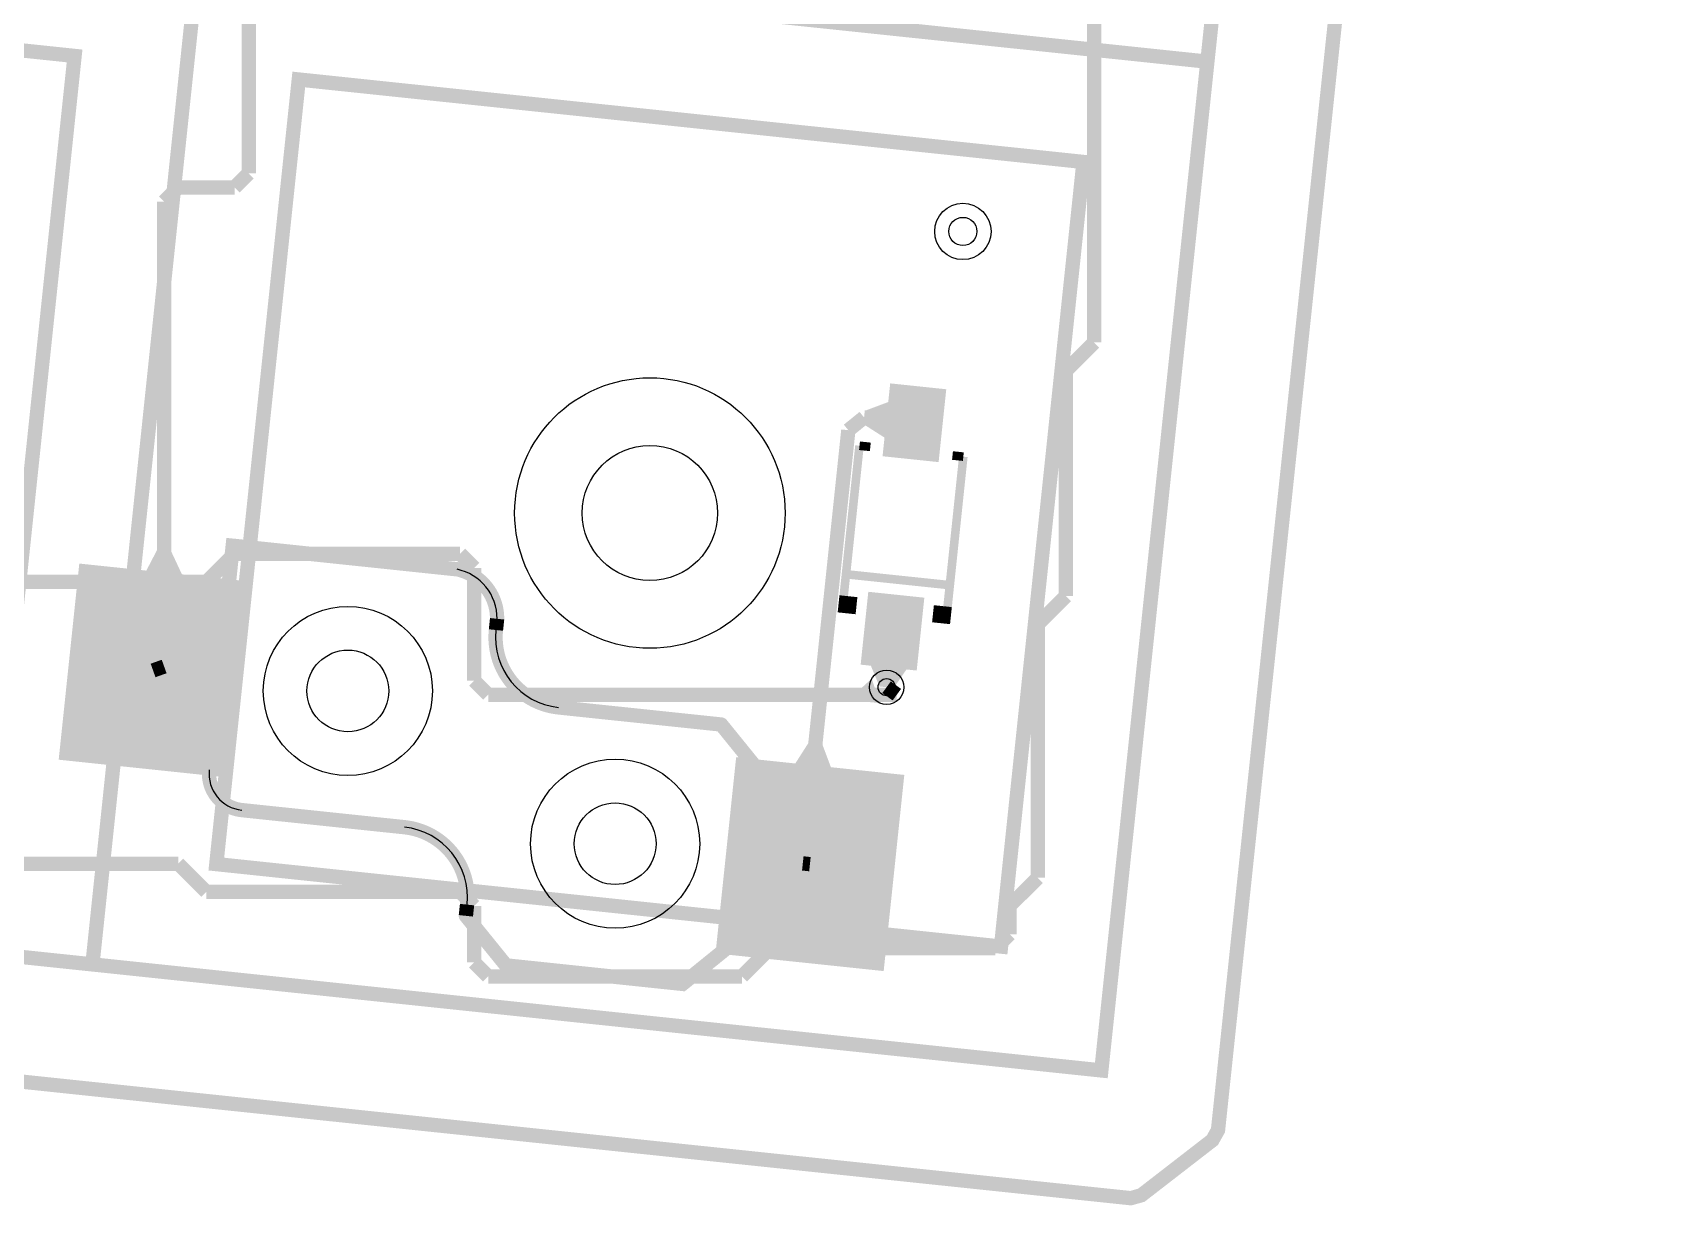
# Model space of a CAD drawing. Header units: millimetres. Extents: x -992 to -826, y 770 to 901.
# Drawn here: x -855.17 to -826.28, y 801.45 to 822.27 of the extents above; entities that cross this region are included whole.
import ezdxf

# ---------------------------------------------------------------- set-up
doc = ezdxf.new("R2010")
doc.units = ezdxf.units.MM
for name, color, linetype, true_color in [('BoardOutLine', 7, 'Continuous', 0xff00ff), ('BottomLayer', 7, 'Continuous', 0x0000ff), ('BottomPasteMaskLayer', 7, 'Continuous', 0x800000), ('BottomSilkLayer', 7, 'Continuous', 0x66cc33), ('BottomSolderMaskLayer', 7, 'Continuous', 0xaa00ff), ('Document', 7, 'Continuous', 0xffffff), ('Hole', 7, 'Continuous', 0x222222), ('Multi-Layer', 7, 'Continuous', 0xc0c0c0), ('TopLayer', 7, 'Continuous', 0xff0000), ('TopSilkLayer', 7, 'Continuous', 0xffcc00)]:
    doc.layers.add(name, color=color, linetype=linetype, true_color=true_color)

msp = doc.modelspace()

# ---------------------------------------------------------------- hatches: boundary and pattern name
at = {"layer": 'BottomLayer'}
for points in [[(-839.0904241808485, 814.644627889256), (-838.9545339090679, 815.9374904749811), (-839.9490728981459, 816.0420370840743), (-840.0849631699264, 814.7491490982984)], [(-839.9838430276861, 815.7112522225046), (-840.0502159004319, 815.0797307594617), (-840.4092176784354, 815.309011938024), (-840.3826695453392, 815.5616205232412)], [(-852.5159359918721, 812.653108966218), (-853.147457454915, 812.719486918974), (-852.9586969773941, 813.0827457454916), (-852.7046964693931, 813.0560477520957)], [(-854.7029972059945, 809.3637033274068), (-851.7194310388621, 809.0501143002288), (-851.3535687071375, 812.5309372618747), (-854.3371348742699, 812.8445262890527)], [(-839.4791719583441, 810.9459994919991), (-839.3432816865635, 812.2388620777243), (-840.3377952755907, 812.3434086868175), (-840.4736855473711, 811.0505207010416)], [(-839.7645567691136, 810.8268884937771), (-840.2192608585218, 810.8746050292102), (-840.0959461518923, 811.0761976123954), (-839.8433324866651, 811.0496875793754)], [(-840.2921996443994, 811.0314452628907), (-839.6606756413514, 810.96507493015), (-839.8867056134113, 810.6369900939803), (-840.1393167386336, 810.6635382270766)], [(-841.0012369824741, 809.230596901194), (-841.632758445517, 809.2969748539499), (-841.4034772669546, 809.6559740919483), (-841.1508661417324, 809.629423418847)], [(-843.0484124968251, 805.9264668529338), (-840.0648463296927, 805.6129032258066), (-839.6990093980189, 809.0937261874525), (-842.6825755651512, 809.4073152146306)]]:
    msp.add_hatch(color=256, dxfattribs=at).paths.add_polyline_path(points)
at = {"layer": 'BottomPasteMaskLayer'}
for points in [[(-839.0904241808485, 814.644627889256), (-838.9545339090679, 815.9374904749811), (-839.9490728981459, 816.0420370840743), (-840.0849631699264, 814.7491490982984)], [(-854.7029972059945, 809.3637033274068), (-851.7194310388621, 809.0501143002288), (-851.3535687071375, 812.5309372618747), (-854.3371348742699, 812.8445262890527)], [(-839.4791719583441, 810.9459994919991), (-839.3432816865635, 812.2388620777243), (-840.3377952755907, 812.3434086868175), (-840.4736855473711, 811.0505207010416)], [(-843.0484124968251, 805.9264668529338), (-840.0648463296927, 805.6129032258066), (-839.6990093980189, 809.0937261874525), (-842.6825755651512, 809.4073152146306)]]:
    msp.add_hatch(color=256, dxfattribs=at).paths.add_polyline_path(points)
at = {"layer": 'BottomSilkLayer'}
for points in [[(-840.849585979172, 812.2816002032006), (-840.5313487426976, 812.2481508763019), (-840.5632105664213, 811.9450215900433), (-840.8814478028957, 811.9784683769369)], [(-838.855742951486, 812.0720396240794), (-839.1739801879605, 812.105486410973), (-839.205839471679, 811.8023545847093), (-838.8876022352046, 811.7689077978157)]]:
    msp.add_hatch(color=256, dxfattribs=at).paths.add_polyline_path(points)
at = {"layer": 'BottomSolderMaskLayer'}
for points in [[(-839.0904241808485, 814.644627889256), (-838.9545339090679, 815.9374904749811), (-839.9490728981459, 816.0420370840743), (-840.0849631699264, 814.7491490982984)], [(-854.7029972059945, 809.3637033274068), (-851.7194310388621, 809.0501143002288), (-851.3535687071375, 812.5309372618747), (-854.3371348742699, 812.8445262890527)], [(-839.4791719583441, 810.9459994919991), (-839.3432816865635, 812.2388620777243), (-840.3377952755907, 812.3434086868175), (-840.4736855473711, 811.0505207010416)], [(-843.0484124968251, 805.9264668529338), (-840.0648463296927, 805.6129032258066), (-839.6990093980189, 809.0937261874525), (-842.6825755651512, 809.4073152146306)]]:
    msp.add_hatch(color=256, dxfattribs=at).paths.add_polyline_path(points)
at = {"layer": 'Document'}
for points in [[(-839.4085496570995, 815.4835128270258), (-839.599522479045, 815.5035839471681), (-839.6797993395987, 814.7397942595886), (-839.4888290576582, 814.7197231394464)], [(-839.9160553721108, 815.2473075946153), (-839.9361290322581, 815.0563347726697), (-839.1723393446788, 814.976057912116), (-839.1522682245366, 815.1670281940566)], [(-851.9058851917705, 809.1701803403608), (-851.501046482093, 813.021963423927), (-847.649263398527, 812.6171247142496), (-847.6326822429078, 812.6165027630527), (-847.616161521143, 812.6180478511825), (-847.5999832403284, 812.6217336041364), (-847.5844235621261, 812.6274971064742), (-847.5697480887127, 812.6352399757776), (-847.556207328976, 812.6448300420293), (-847.5440324223532, 812.6561036037415), (-847.5334311933025, 812.6688682223247), (-847.5245846037615, 812.6829060069949), (-847.5176436641433, 812.6979773341486), (-847.5127268556047, 812.7138249377135), (-847.5099181075839, 812.7301783006556), (-847.5092653651332, 812.7467582726775), (-847.510779770502, 812.7632818352878), (-847.5144354729399, 812.7794669328977), (-847.5201700699656, 812.795037287483), (-847.527885672572, 812.8097271146221), (-847.5374505761813, 812.8232856604106), (-847.5487015088298, 812.8354814818055), (-847.5614464182036, 812.846106397335), (-847.5754677499533, 812.854979040736), (-847.5905261613249, 812.8619479568584), (-847.6063646067173, 812.8668941869893), (-847.6227127254256, 812.8697332994668), (-851.6008001016003, 813.2878460756923), (-851.6173997005319, 813.2884984594068), (-851.6339424409277, 813.2869785813194), (-851.6501452724016, 813.2833124469206), (-851.6657309604935, 813.2775627846781), (-851.6804328302195, 813.2698279727372), (-851.6939993289468, 813.260240355646), (-851.7061983305215, 813.2489639799081), (-851.7168211070048, 813.2361917871056), (-851.72568590006, 813.222142312621), (-851.7326410308816, 813.207055946443), (-851.7375674954587, 813.1911908200341), (-851.7403810007621, 813.1748183896369), (-852.1584937769876, 809.1967310134621), (-852.1591157281839, 809.1801498578434), (-852.1575706400538, 809.1636291360791), (-852.1538848870995, 809.1474508552648), (-852.1481213847615, 809.1318911770629), (-852.1403785154579, 809.1172157036501), (-852.1307884492062, 809.1036749439139), (-852.119514887494, 809.0915000372914), (-852.1067502689109, 809.0808988082413), (-852.0927124842409, 809.0720522187005), (-852.0776411570876, 809.0651112790825), (-852.0617935535229, 809.0601944705442), (-852.0454401905813, 809.0573857225233), (-852.0288602185597, 809.0567329800726), (-852.0123366559498, 809.0582473854415), (-851.9961515583401, 809.0619030878792), (-851.9805812037552, 809.0676376849046), (-851.9658913766162, 809.0753532875106), (-851.9523328308278, 809.0849181911195), (-851.940137009433, 809.0961691237676), (-851.9295120939034, 809.1089140331409), (-851.9206394505022, 809.12293536489), (-851.9136705343797, 809.1379937762612), (-851.9087243042484, 809.1538322216531), (-851.9058851917705, 809.1701803403608)], [(-847.661772923546, 812.6188722377447), (-847.6223837770144, 812.6096488068545), (-847.583536951842, 812.5983571853637), (-847.545340960659, 812.5850289146802), (-847.5079024980911, 812.5697012252776), (-847.4713261427245, 812.5524169326986), (-847.4357140649812, 812.5332243179556), (-847.4011657417223, 812.5121769926654), (-847.3677776783743, 812.4893337492938), (-847.3356431393561, 812.4647583969269), (-847.3048518875593, 812.4385195830313), (-847.275489933609, 812.4106906016973), (-847.247639295607, 812.3813491889032), (-847.2213777700263, 812.3505773053723), (-847.1967787143988, 812.3184609076276), (-847.1739108424023, 812.2850897078856), (-847.1528380319195, 812.2505569234594), (-847.1336191466049, 812.2149590163701), (-847.1163078714583, 812.1783954238954), (-847.1009525628635, 812.1409682808061), (-847.0875961135134, 812.102782134069), (-847.0762758325944, 812.063943650811), (-847.0670233415699, 812.0245613203606), (-847.0598644858503, 811.9847451511996), (-847.0548192625978, 811.9446063636718), (-847.0519017648675, 811.9042570793057), (-847.0511201422404, 811.8638100076201), (-847.0503722899759, 811.8477831074343), (-847.047609720596, 811.8319783922202), (-847.0428765248694, 811.8166481061568), (-847.0362482448763, 811.8020369215055), (-847.0278306683533, 811.7883780336279), (-847.0177581403136, 811.7758894391727), (-847.0061914188935, 811.7647704568377), (-846.9933151096432, 811.7551985462309), (-846.9793347192109, 811.7473264756051), (-846.9644733754453, 811.7412798836677), (-846.9489682662617, 811.7371552743796), (-846.933066854109, 811.7350184767461), (-846.9170229264548, 811.7349035941822), (-846.9010925453224, 811.7368124602207), (-846.8855299605259, 811.7407146092477), (-846.8705835518285, 811.7465477627367), (-846.8564918647868, 811.7542188232171), (-846.8434798035496, 811.7636053601151), (-846.8317550413751, 811.774557563753), (-846.8215047061531, 811.7869006363208), (-846.8128923938327, 811.8004375816583), (-846.8060555574222, 811.8149523493269), (-846.8011033132302, 811.8302132827858), (-846.7981146993639, 811.8459768166451), (-846.7971374142749, 811.861991363983), (-846.797873290875, 811.9086821655593), (-846.8007465781106, 811.955290283808), (-846.8057512471403, 812.0017179237882), (-846.8128767969758, 812.0478676692454), (-846.822108276515, 812.0936426870143), (-846.8334263159137, 812.1389469301973), (-846.8468071672276, 812.1836853396945), (-846.8622227542414, 812.2277640436596), (-846.8796407313795, 812.2710905544658), (-846.8990245515744, 812.3135739627669), (-846.9203335429511, 812.3551251282468), (-846.943522994167, 812.3956568666566), (-846.9685442482264, 812.4350841327489), (-846.9953448045748, 812.4733241987223), (-847.023868429257, 812.5102968278039), (-847.0540552729102, 812.545924442606), (-847.0858419963415, 812.5801322879008), (-847.1191619034291, 812.612848587476), (-847.1539450810665, 812.6440046947374), (-847.1901185458562, 812.673535236746), (-847.2276063972479, 812.7013782513864), (-847.2663299767942, 812.7274753173774), (-847.3062080331957, 812.7517716768549), (-847.3471568927856, 812.7742163502655), (-847.3890906350964, 812.7947622433352), (-847.4319212731424, 812.8133662458832), (-847.4755589380363, 812.829989322278), (-847.5199120675566, 812.8445965933433), (-847.5648875982663, 812.8571574095431), (-847.6103911607823, 812.867645415291), (-847.626846657753, 812.869934603959), (-847.6434601747462, 812.8700563349192), (-847.6599474498746, 812.8680085253213), (-847.6760263812843, 812.8638262137558), (-847.6914218539957, 812.8575809607346), (-847.7058704471974, 812.8493796242702), (-847.7191249414491, 812.8393625315063), (-847.7309585486748, 812.8277010776803), (-847.7411687925705, 812.8145947935045), (-847.7495809730289, 812.8002679311387), (-847.7560511553071, 812.7849656271751), (-847.7604686327905, 812.768949708282), (-847.7627578212133, 812.7524942112773), (-847.7628795519261, 812.7358806942823), (-847.7608317420825, 812.7193934191844), (-847.7566494302773, 812.703314487837), (-847.7504041770267, 812.6879190152187), (-847.7422028403471, 812.6734704221392), (-847.7321857473855, 812.6602159280368), (-847.7205242933834, 812.6483823209848), (-847.7074180090553, 812.6381720772844), (-847.6930911465643, 812.6297598970395), (-847.6777888425042, 812.6232897149894), (-847.6617729235452, 812.6188722377445)], [(-839.8028752857506, 811.4355499111), (-839.9938481076963, 811.4556210312422), (-839.9135712471426, 812.2194107188216), (-839.722598425197, 812.1993395986793)], [(-847.0504140208282, 811.8773228346458), (-847.071330962662, 811.6783159766321), (-847.0719529138594, 811.6617348210127), (-847.07040782573, 811.6452140992476), (-847.0667220727763, 811.6290358184326), (-847.0609585704387, 811.6134761402299), (-847.0532157011354, 811.5988006668161), (-847.0436256348837, 811.5852599070791), (-847.0323520731715, 811.5730850004559), (-847.0195874545882, 811.5624837714049), (-847.0055496699177, 811.5536371818637), (-846.9904783427638, 811.5466962422453), (-846.9746307391987, 811.5417794337066), (-846.9582773762564, 811.5389706856856), (-846.9416974042341, 811.5383179432349), (-846.9251738416236, 811.5398323486039), (-846.9089887440134, 811.543488051042), (-846.893418389428, 811.5492226480678), (-846.8787285622886, 811.5569382506745), (-846.8651700165, 811.5665031542842), (-846.852974195105, 811.577754086933), (-846.8423492795755, 811.5904989963072), (-846.8334766361746, 811.6045203280573), (-846.8265077200525, 811.6195787394294), (-846.821561489922, 811.6354171848222), (-846.8187223774448, 811.6517653035307), (-846.7978054356109, 811.8507721615445), (-846.7971834844136, 811.8673533171639), (-846.798728572543, 811.883874038929), (-846.8024143254967, 811.900052319744), (-846.8081778278342, 811.9156119979467), (-846.8159206971376, 811.9302874713604), (-846.8255107633893, 811.9438282310974), (-846.8367843251015, 811.9560031377207), (-846.8495489436848, 811.9666043667717), (-846.8635867283552, 811.9754509563129), (-846.878658055509, 811.9823918959313), (-846.8945056590743, 811.98730870447), (-846.9108590220166, 811.990117452491), (-846.9274389940388, 811.9907701949417), (-846.9439625566494, 811.9892557895727), (-846.9601476542596, 811.9856000871346), (-846.975718008845, 811.9798654901088), (-846.9904078359843, 811.972149887502), (-847.003966381773, 811.9625849838924), (-847.0161622031679, 811.9513340512435), (-847.0267871186974, 811.9385891418693), (-847.0356597620984, 811.9245678101192), (-847.0426286782205, 811.9095093987472), (-847.047574908351, 811.8936709533543), (-847.0504140208282, 811.8773228346458)], [(-846.8181813563629, 811.6520421640845), (-846.8222351597186, 811.6032159289268), (-846.824155396936, 811.5542593435644), (-846.8239384129487, 811.5052655941745), (-846.8215846207736, 811.4563279376744), (-846.8170985007255, 811.4075395242114), (-846.8104885918877, 811.358993219857), (-846.8017674758598, 811.3107814298409), (-846.790951752808, 811.2629959226637), (-846.7780620098684, 811.2157276554194), (-846.7631227819605, 811.1690666006645), (-846.7461625050859, 811.1231015751597), (-846.727213462202, 811.0779200708121), (-846.7063117217738, 811.0336080881393), (-846.6834970691186, 810.9902499725721), (-846.6588129306775, 810.9479282539072), (-846.6323062913555, 810.906723489217), (-846.6040276050876, 810.8667141095132), (-846.5740306988039, 810.8279762704572), (-846.5423726699713, 810.790583707403), (-846.5091137779131, 810.7546075950453), (-846.4743173291074, 810.7201164119423), (-846.4380495566879, 810.6871758101711), (-846.4003794943719, 810.6558484903618), (-846.3613788450587, 810.626194082351), (-846.3211218443469, 810.5982690316795), (-846.2796851192312, 810.5721264921507), (-846.2371475422474, 810.5478162246559), (-846.193590081342, 810.5253845024573), (-846.1490956457549, 810.5048740231088), (-846.103748928206, 810.4863238271837), (-846.0576362436869, 810.4697692239636), (-846.010845365166, 810.4552417242282), (-845.963465356516, 810.4427689802775), (-845.9155864029873, 810.432374733296), (-845.867299639544, 810.4240787681631), (-845.818696977394, 810.4178968757939), (-845.8023243653995, 810.4150835352732), (-845.7864590380018, 810.4101572085507), (-845.7713724553569, 810.4032021864439), (-845.7573227530811, 810.3943374713117), (-845.7445503254805, 810.3837147408906), (-845.7332737123368, 810.3715157530467), (-845.7236858596306, 810.3579492358482), (-845.7159508181834, 810.34324731617), (-845.7102009367013, 810.327661547939), (-845.7065345972525, 810.3114586079756), (-845.7050145319226, 810.2949157330802), (-845.7056667494516, 810.2783159764342), (-845.7084800902162, 810.2619433644816), (-845.7134064171751, 810.2460780371573), (-845.7203614395066, 810.230991454616), (-845.7292261548482, 810.2169417524723), (-845.7398488854598, 810.2041693250301), (-845.7520478734716, 810.192892712068), (-845.765614390813, 810.183304859564), (-845.7803163106064, 810.1755698183359), (-845.7959020789232, 810.169819937086), (-845.8121050189411, 810.1661535978787), (-845.8286478938592, 810.1646335327954), (-845.8452476504954, 810.1652857505717), (-845.8988997682952, 810.1719911466745), (-845.9522472772451, 810.1807976993564), (-846.0052079229697, 810.1916918301484), (-846.0577000475829, 810.2046567418294), (-846.1096427155919, 810.2196724443238), (-846.1609558386891, 810.2367157855251), (-846.2115602992369, 810.2557604869918), (-846.2613780722559, 810.276777184466), (-846.3103323457285, 810.2997334731482), (-846.3583476390323, 810.3245939576617), (-846.4053499193205, 810.3513203066268), (-846.4512667156705, 810.3798713117624), (-846.4960272308233, 810.4102029514238), (-846.5395624503436, 810.4422684584774), (-846.58180524903, 810.4760183924097), (-846.6226904944127, 810.5114007155569), (-846.6621551471787, 810.54836087334), (-846.7001383583695, 810.5868418783806), (-846.7365815632018, 810.6267843983669), (-846.7714285713656, 810.6681268475362), (-846.804625653663, 810.7108054816314), (-846.83612162485, 810.7547544961857), (-846.8658679225568, 810.7999061279836), (-846.8938186821657, 810.846190759543), (-846.9199308075259, 810.8935370264546), (-846.9441640374033, 810.9418719274166), (-846.9664810075567, 810.9911209367921), (-846.9868473083488, 811.0412081195171), (-847.0052315378008, 811.0920562481823), (-847.0216053500097, 811.1435869221061), (-847.0359434988542, 811.1957206882181), (-847.0482238769198, 811.248377163564), (-847.0584275495864, 811.3014751592457), (-847.0665387842221, 811.3549328056022), (-847.0725450744409, 811.4086676784419), (-847.0764371593858, 811.4625969261288), (-847.0782090380079, 811.5166373973282), (-847.0778579783189, 811.570705769214), (-847.0753845216035, 811.6247186759416), (-847.070792481585, 811.6785928371858), (-847.0679791410644, 811.6949654491805), (-847.0630528143419, 811.7108307765781), (-847.056097792235, 811.7259173592231), (-847.0472330771029, 811.7399670614988), (-847.0366103466818, 811.7527394890993), (-847.0244113588378, 811.7640161022432), (-847.0108448416394, 811.7736039549493), (-846.9961429219612, 811.7813389963965), (-846.9805571537302, 811.7870888778787), (-846.9643542137668, 811.7907552173274), (-846.9478113388714, 811.7922752826572), (-846.9312115822254, 811.7916230651283), (-846.9148389702727, 811.7888097243638), (-846.8989736429485, 811.7838833974048), (-846.8838870604071, 811.7769283750732), (-846.8698373582636, 811.7680636597316), (-846.8570649308213, 811.7574409291201), (-846.8457883178592, 811.7452419411082), (-846.8362004653552, 811.7316754237669), (-846.8284654241271, 811.7169735039736), (-846.8227155428772, 811.7013877356568), (-846.8190492036699, 811.6851847956387), (-846.8175291385866, 811.6686419207207), (-846.8181813563629, 811.6520421640844)], [(-847.5767030734062, 806.5133121666245), (-846.8647066294134, 805.6340716281434), (-846.8534276669332, 805.621873404406), (-846.8406529117392, 805.6112518561799), (-846.8266009742382, 805.6023887467117), (-846.8115123208595, 805.5954357476325), (-846.795645159028, 805.59051184345), (-846.7792710185421, 805.5877012954028), (-843.6465151130303, 805.2584353568709), (-843.6299142367892, 805.2577800952142), (-843.6133698710021, 805.2592974681131), (-843.5971651412253, 805.2629615085975), (-843.5815773607865, 805.2687095135386), (-843.5668732850916, 805.276443116694), (-843.5533045466092, 805.2860299720601), (-842.6191262382525, 806.0425146050294), (-842.6069280145151, 806.0537935675096), (-842.5963064662891, 806.0665683227035), (-842.5874433568208, 806.0806202602045), (-842.5804903577416, 806.0957089135833), (-842.5755664535592, 806.1115760754146), (-842.5727559055119, 806.1279502159006), (-842.2434899669801, 809.2607061214123), (-842.2428349893247, 809.2773065700919), (-842.244352530747, 809.2938504801534), (-842.2480166227638, 809.310054748782), (-842.2537645646737, 809.325642085177), (-842.2614979965045, 809.3403457556103), (-842.2710845821692, 809.3539141478284), (-842.8495681991365, 810.068282956566), (-842.8608471616168, 810.0804811803035), (-842.8736219168106, 810.0911027285296), (-842.8876738543116, 810.0999658379978), (-842.9027625076905, 810.1069188370769), (-842.9186296695218, 810.1118427412595), (-842.9350038100077, 810.1146532893067), (-845.7694056388113, 810.4125603251208), (-845.7859818549255, 810.4131740280848), (-845.8024966682224, 810.4116220893744), (-845.818668350597, 810.4079309836912), (-845.8342210274545, 810.4021636780328), (-845.8488893838864, 810.3944185575315), (-845.8624231907083, 810.3848277470914), (-845.8745915731488, 810.3735548574541), (-845.8851869493681, 810.3607921941441), (-845.8940285716211, 810.346757476907), (-845.9009656096541, 810.331690125603), (-845.9058797237351, 810.3158471759158), (-845.9086870834251, 810.2994988945516), (-845.9093397976515, 810.282924168728), (-845.9078267316868, 810.2664057486044), (-845.9041736970979, 810.2502254238152), (-845.8984430114233, 810.2346592163872), (-845.8907324350909, 810.2199726720485), (-845.8811735037116, 810.206416330253), (-845.8699292841985, 810.1942214501988), (-845.8571915929892, 810.1835960657518), (-845.8431777238275, 810.1747214365704), (-845.8281267409234, 810.1677489559778), (-845.8122954007307, 810.1627975683245), (-845.7959537719076, 810.1599517399036), (-843.013870967742, 809.8675438150877), (-842.5015976631954, 809.2349403098808), (-842.819867919736, 806.2068148336298), (-843.672280924562, 805.5165430530863), (-846.7004064008129, 805.8348133096267), (-847.3792811785625, 806.6731826263654), (-847.3905593055808, 806.6853831334902), (-847.4033334323972, 806.69600717261), (-847.4173849901601, 806.7048729634703), (-847.4324735528205, 806.711828809931), (-847.448340950888, 806.716755695531), (-847.4647156887821, 806.7195693198914), (-847.4813175901977, 806.7202215411195), (-847.4978625919986, 806.7187011995292), (-847.5140676046168, 806.7150343085865), (-847.5296553557937, 806.7092836098124), (-847.5443591347847, 806.701547499257), (-847.5579273558548, 806.6919583439169), (-847.5701278629796, 806.6806802168985), (-847.5807519020995, 806.667906090082), (-847.5896176929597, 806.6538545323191), (-847.5965735394204, 806.6387659696587), (-847.6015004250204, 806.6228985715913), (-847.6043140493808, 806.6065238336972), (-847.6049662706089, 806.5899219322816), (-847.6034459290186, 806.5733769304807), (-847.5997790380759, 806.5571719178624), (-847.5940283393018, 806.5415841666857), (-847.5862922287463, 806.5268803876945), (-847.5767030734062, 806.5133121666245)], [(-851.4401066802134, 808.5955600711203), (-851.4726589558451, 808.6000160757973), (-851.5048671896561, 808.6065073238477), (-851.5366042626783, 808.6150081957126), (-851.5677449155137, 808.6254851402797), (-851.5981662427065, 808.6378968073034), (-851.6277481778244, 808.6521942106046), (-851.656373967335, 808.6683209214092), (-851.6839306314068, 808.6862132910596), (-851.7103094098165, 808.7058007022232), (-851.7354061912021, 808.7270058476028), (-851.7591219239675, 808.7497450350526), (-851.7813630072189, 808.7739285178927), (-851.8020416601867, 808.7994608491205), (-851.821076268677, 808.8262412581184), (-851.8383917071862, 808.854164048375), (-851.8539196354045, 808.8831190146454), (-851.8675987679405, 808.9129918779087), (-851.8793751162018, 808.9436647364013), (-851.8892022014754, 808.9750165309513), (-851.8970412383708, 809.0069235227717), (-851.9028612878959, 809.0392597818318), (-851.9066393795679, 809.0718976838752), (-851.9083606020715, 809.1047084141258), (-851.9080181621123, 809.1375624756913), (-851.9056134112269, 809.1703302006606), (-851.9049308356949, 809.1869482283124), (-851.9064257510661, 809.2035129492708), (-851.9100725184949, 809.2197402669701), (-851.9158085933658, 809.2353518715471), (-851.9235355979777, 809.2500800130498), (-851.9331210087896, 809.2636720935366), (-851.9444004292934, 809.275894999308), (-851.9571804095276, 809.2865390989696), (-851.9712417638809, 809.2954218387579), (-851.9863433302784, 809.3023908734642), (-852.0022261062799, 809.3073266792628), (-852.0186176911535, 809.3101446036274), (-852.035236957739, 809.3107963171816), (-852.051798873975, 809.3092706425816), (-852.068019391399, 809.3055937462152), (-852.0836203167775, 809.2998286894301), (-852.0983340833137, 809.292074346988), (-852.1119083396071, 809.2824637112923), (-852.1241102776555, 809.2711616114759), (-852.1347306256757, 809.2583618864662), (-852.1435872372614, 809.2442840605113), (-852.150528215321, 809.2291695781857), (-852.1554345172198, 809.2132776634467), (-852.1582219964441, 809.1968808737619), (-852.1614124321848, 809.1563253453132), (-852.1624758521873, 809.1156584188757), (-852.1614093413328, 809.0749915733801), (-852.1582158232129, 809.0344362875348), (-852.1529040521157, 808.9941037342338), (-852.1454885890273, 808.9541044758013), (-852.1359897617172, 808.914548160911), (-852.1244336090133, 808.8755432240099), (-852.1108518094236, 808.8371965880704), (-852.095281594296, 808.7996133714857), (-852.0777656457577, 808.7628965999122), (-852.0583519797124, 808.7271469238487), (-852.0370938142148, 808.6924623427261), (-852.0140494235867, 808.6589379362654), (-851.989281978671, 808.6266656038376), (-851.9628593736637, 808.5957338125446), (-851.9348540399976, 808.5662273547055), (-851.9053427477882, 808.538227115419), (-851.8744063953866, 808.5118098508358), (-851.8421297876155, 808.4870479777492), (-851.8086014032959, 808.4640093750811), (-851.773913152704, 808.4427571978081), (-851.7381601256193, 808.4233497038367), (-851.7014403306589, 808.4058400943026), (-851.6638544266095, 808.3902763677321), (-851.6255054464946, 808.3767011884657), (-851.5864985151334, 808.3651517697034), (-851.5469405609654, 808.3556597714935), (-851.5069400229315, 808.3482512139435), (-851.4666065532132, 808.3429464058929), (-851.449983685547, 808.3422593953368), (-851.4334136455752, 808.3437512023912), (-851.4171807926136, 808.3473962260782), (-851.401563699494, 808.3531319139571), (-851.3868303719615, 808.3608598355906), (-851.3732336494145, 808.3704473717147), (-851.3610068659137, 808.3817299901244), (-851.3503598459254, 808.39451406922), (-851.341475303512, 808.4085802207567), (-851.3345057067665, 808.4236870547784), (-851.3295706613005, 808.4395753221227), (-851.3267548576853, 808.4559723634092), (-851.3261066180727, 808.4725967881618), (-851.3276370669363, 808.4891633037649), (-851.3313199401639, 808.5053876113848), (-851.3370920357768, 808.5209912848366), (-851.3448542985427, 808.5357065486705), (-851.3544735198678, 808.5492808734807), (-851.3657846237958, 808.5614813095747), (-851.3785934998853, 808.5720984846357), (-851.392680334349, 808.5809501967718), (-851.4078033822902, 808.5878845412918), (-851.4237031162984, 808.5927825175495), (-851.4401066802134, 808.5955600711203)], [(-848.5562915925833, 808.2922555245112), (-851.4404292608587, 808.5953898907799), (-851.4570104164774, 808.5960118419762), (-851.4735311382417, 808.594466753846), (-851.4897094190559, 808.5907810008916), (-851.5052690972577, 808.5850174985536), (-851.5199445706705, 808.57727462925), (-851.5334853304066, 808.5676845629982), (-851.5456602370291, 808.556411001286), (-851.5562614660793, 808.5436463827031), (-851.5651080556199, 808.5296085980331), (-851.5720489952378, 808.5145372708796), (-851.5769658037763, 808.498689667315), (-851.5797745517971, 808.4823363043735), (-851.5804272942478, 808.4657563323519), (-851.5789128888789, 808.449232769742), (-851.5752571864413, 808.4330476721325), (-851.5695225894158, 808.4174773175475), (-851.5618069868099, 808.4027874904086), (-851.552242083201, 808.3892289446202), (-851.540991150553, 808.3770331232254), (-851.5282462411798, 808.3664082076958), (-851.5142249094306, 808.3575355642946), (-851.4991664980596, 808.350566648172), (-851.4833280526676, 808.3456204180408), (-851.4669799339599, 808.3427813055628), (-848.5828422656846, 808.039646939294), (-848.5662611100659, 808.0390249880977), (-848.5497403883015, 808.040570076228), (-848.5335621074873, 808.0442558291824), (-848.5180024292856, 808.0500193315204), (-848.5033269558727, 808.057762200824), (-848.4897861961366, 808.0673522670756), (-848.4776112895142, 808.0786258287878), (-848.467010060464, 808.0913904473709), (-848.4581634709233, 808.1054282320409), (-848.4512225313053, 808.1204995591943), (-848.446305722767, 808.1363471627589), (-848.4434969747463, 808.1527005257005), (-848.4428442322956, 808.1692804977221), (-848.4443586376643, 808.185804060332), (-848.448014340102, 808.2019891579415), (-848.4537489371273, 808.2175595125265), (-848.4614645397334, 808.2322493396653), (-848.4710294433423, 808.2458078854537), (-848.4822803759903, 808.2580037068485), (-848.4950252853635, 808.2686286223782), (-848.5090466171126, 808.2775012657793), (-848.5241050284837, 808.284470181902), (-848.5399434738756, 808.2894164120332), (-848.5562915925833, 808.2922555245112)], [(-847.5830937261875, 806.8055753111507), (-847.5790353093237, 806.8544040227296), (-847.5771106952814, 806.9033632882742), (-847.5773235478842, 806.9523599056643), (-847.5796734619316, 807.0013006016734), (-847.5841559639708, 807.0500922095312), (-847.5907625208121, 807.0986418462816), (-847.5994805557734, 807.1468570896004), (-847.6102934726229, 807.1946461537375), (-847.6231806871709, 807.2419180642455), (-847.6381176664573, 807.2885828311654), (-847.6550759754529, 807.3345516203369), (-847.6740233311904, 807.3797369225097), (-847.6949236642208, 807.4240527199312), (-847.7177371872775, 807.4674146500962), (-847.7424204710173, 807.5097401663446), (-847.7689265266968, 807.5509486950033), (-847.7972048956216, 807.5909617887708), (-847.8272017452042, 807.629703276055), (-847.8588599714428, 807.6670994059793), (-847.892119307628, 807.7030789887785), (-847.9269164390712, 807.737573531321), (-847.9631851236339, 807.7705173674968), (-848.0008563178312, 807.801847783224), (-848.0398583082673, 807.8315051358353), (-848.080116848154, 807.8594329676177), (-848.1215552986521, 807.8855781132897), (-848.1640947747654, 807.9098908012096), (-848.2076542955126, 807.9323247481243), (-848.2521509380867, 807.9528372472774), (-848.297499995714, 807.9713892497087), (-848.343615138906, 807.9879454385899), (-848.390408579803, 808.0024742964566), (-848.4377912392924, 808.0149481652066), (-848.485672916586, 808.0253432987523), (-848.5339624609321, 808.0336399082245), (-848.5825679451359, 808.0398221996445), (-848.5989647348204, 808.0426096788692), (-848.614856649559, 808.0475159807684), (-848.6299711318842, 808.0544569588283), (-848.6440489578385, 808.063313570414), (-848.6568486828478, 808.0739339184342), (-848.6681507826637, 808.0861358564827), (-848.6777614183591, 808.0997101127759), (-848.685515760801, 808.114423879312), (-848.6912808175857, 808.13002480469), (-848.6949577139519, 808.1462453221138), (-848.6964833885519, 808.1628072383496), (-848.6958316749976, 808.1794265049347), (-848.6930137506331, 808.1958180898081), (-848.6880779448347, 808.2117008658092), (-848.6811089101285, 808.2268024322065), (-848.6722261703407, 808.2408637865595), (-848.6615820706793, 808.2536437667936), (-848.6493591649084, 808.2649231872973), (-848.635767084422, 808.2745085981094), (-848.6210389429198, 808.2822356027214), (-848.6054273383431, 808.2879716775925), (-848.5892000206442, 808.2916184450216), (-848.5726352996862, 808.2931133603931), (-848.5560172720346, 808.2924307848617), (-848.5023627513781, 808.2857249500528), (-848.449012874248, 808.2769177701658), (-848.3960499060911, 808.2660228258618), (-848.3435555157416, 808.2530569171317), (-848.2916106494868, 808.2380400373916), (-848.2402954062486, 808.220995342652), (-848.189688914071, 808.2019491158119), (-848.1398692081048, 808.1809307261306), (-848.0909131102771, 808.1579725839397), (-848.0428961108327, 808.1331100906673), (-847.9958922519274, 808.1063815842484), (-847.949974013456, 808.0778282800081), (-847.9052122012872, 808.0474942071075), (-847.8616758380823, 808.0154261406511), (-847.8194320568616, 807.981673529559), (-847.7785459974853, 807.9462884203174), (-847.7390807062083, 807.9093253767226), (-847.7010970384629, 807.8708413957439), (-847.6646535650194, 807.8308958196341), (-847.6298064816707, 807.789550244424), (-847.5966095225776, 807.7468684249416), (-847.5651138774117, 807.7029161765014), (-847.5353681124203, 807.6577612734183), (-847.5074180955376, 807.6114733444992), (-847.4813069256563, 807.5641237656754), (-847.4570748661694, 807.5157855499409), (-847.4347592828838, 807.4665332347671), (-847.4143945864021, 807.4164427671652), (-847.3960121790624, 807.3655913865766), (-847.3796404065147, 807.3140575057698), (-847.3653045140129, 807.2619205899275), (-847.3530266074862, 807.209261034112), (-847.3428256194517, 807.1561600392957), (-847.3347172798209, 807.1026994871494), (-847.3287140916439, 807.0489618137807), (-847.3248253118295, 806.9950298826182), (-847.3230569368719, 806.9409868566354), (-847.323411693603, 806.8869160701141), (-847.3258890349882, 806.8329009001429), (-847.3304851409704, 806.7790246380495), (-847.3332726201947, 806.7626278483647), (-847.3381789220936, 806.7467359336256), (-847.3451199001531, 806.7316214513), (-847.3539765117389, 806.7175436253452), (-847.3645968597591, 806.7047439003356), (-847.3767987978074, 806.6934418005193), (-847.3903730541008, 806.6838311648237), (-847.405086820637, 806.6760768223814), (-847.4206877460153, 806.6703117655966), (-847.4369082634395, 806.6666348692302), (-847.4534701796755, 806.6651091946301), (-847.4700894462609, 806.6657609081843), (-847.4864810311345, 806.668578832549), (-847.5023638071359, 806.6735146383475), (-847.5174653735334, 806.6804836730539), (-847.5315267278867, 806.689366412842), (-847.544306708121, 806.7000105125037), (-847.5555861286246, 806.712233418275), (-847.5651715394366, 806.7258254987617), (-847.5728985440485, 806.7405536402644), (-847.5786346189194, 806.7561652448413), (-847.5822813863482, 806.7723925625406), (-847.5837763017195, 806.7889572834989), (-847.5830937261876, 806.8055753111507)]]:
    msp.add_hatch(color=256, dxfattribs=at).paths.add_polyline_path(points)
at = {"layer": 'TopLayer'}
msp.add_hatch(color=256, dxfattribs=at).paths.add_polyline_path([(-840.1309296418594, 810.3691998984), (-840.2770383540768, 810.8024257048515), (-840.4489890779782, 810.644627889256), (-840.3633248666498, 810.390627381255)])

# ---------------------------------------------------------------- linework, layer by layer
at = {"layer": 'BoardOutLine', "const_width": 0.25400050800101603}
msp.add_lwpolyline([(-826.4097790195581, 875.9788163576329), (-834.1328422656846, 802.7903479806961), (-834.232410464821, 802.6117602235206), (-835.4934721869445, 801.6353060706123), (-835.6793497586996, 801.5824485648973), (-872.5814325628652, 805.4610871221744), (-873.1651257302516, 805.2826263652529)], dxfattribs=at)
at = {"layer": 'BottomLayer', "const_width": 0.25400050800101603}
for points in [[(-851.3317246634494, 829.0175260350522), (-851.3317246634494, 819.7675895351792)], [(-851.3316992633986, 819.7676403352808), (-851.581711963424, 819.5176276352554)], [(-852.581711963424, 819.5176276352554), (-852.8316992633986, 819.2676403352808)], [(-851.581711963424, 819.5176276352554), (-852.581711963424, 819.5176276352554)], [(-852.8315976631955, 819.2677165354332), (-852.8315976631955, 811.0175260350522)], [(-840.6918973837949, 815.2110236220474), (-840.4127508255017, 815.4370840741683)], [(-840.4127508255017, 815.4371348742699), (-839.5196850393702, 815.3431546863095)], [(-841.4998729997461, 807.5232410464822), (-840.6918973837949, 815.211074422149)], [(-839.9085598171198, 811.6446532893067), (-840.0129540259081, 810.6502413004828)], [(-852.8316992633986, 811.0176276352554), (-853.0283718567438, 810.9473202946407)], [(-841.3736093472188, 807.5100838201678), (-841.4999237998477, 807.5233426466855)]]:
    msp.add_lwpolyline(points, dxfattribs=at)
at = {"layer": 'BottomSilkLayer'}
for points, const_width in [([(-840.7817881635765, 812.1978409956821), (-840.4940817881636, 814.9352044704091)], 0.15240030480060962), ([(-840.4940817881636, 814.9352044704091), (-840.3021082042164, 814.915011430023)], 0.15240030480060962), ([(-838.9394716789434, 812.0041910083821), (-838.6517653035307, 814.7415544831091)], 0.15240030480060962), ([(-838.6517653035307, 814.7415544831091), (-838.8437388874779, 814.7617475234952)], 0.15240030480060962), ([(-851.7244602489206, 812.1171450342902), (-851.6148082296165, 813.1604267208536), (-851.6148082296165, 813.1604267208536), (-847.636220472441, 812.7422402844808)], 0.25400050800101603), ([(-838.941173482347, 812.46634493269), (-840.6840233680468, 812.6495300990604)], 0.15240030480060962), ([(-846.9235712471426, 811.8643637287277), (-846.9444754889511, 811.665328930658)], 0.25400050800101603), ([(-845.8325120650243, 810.2912877825758), (-842.9484124968251, 809.9881635763273)], 0.25400050800101603), ([(-842.3699009398019, 809.2737363474729), (-842.9484124968251, 809.9881381762765), (-842.9484124968251, 809.9881635763273)], 0.25400050800101603), ([(-852.0321818643638, 809.1834645669293), (-851.9956057912117, 809.5315468630939)], 0.25400050800101603), ([(-842.3699009398019, 809.2737363474729), (-842.4064770129542, 808.9257048514098)], 0.25400050800101603), ([(-848.5692913385828, 808.1661163322328), (-851.4533655067312, 808.469265938532)], 0.25400050800101603), ([(-847.4780035560073, 806.5932435864873), (-847.4570739141479, 806.7921513843029)], 0.25400050800101603), ([(-842.678155956312, 806.3401320802643), (-842.6990601981205, 806.1412242824488), (-843.6332486664974, 805.3847345694693), (-846.7659893319787, 805.713995427991), (-847.4780035560073, 806.5932435864873)], 0.25400050800101603)]:
    msp.add_lwpolyline(points, dxfattribs=dict(at, const_width=const_width))
for centre, radius, start, end in [((-847.8159920335976, 811.8695907922086), 0.8924307848615699, 359.591352160182, 78.33234764142145), ((-845.7018816595115, 811.5344328259339), 1.2499872999746, 174.00231219007293, 264.00121243338003), ((-851.3857628951959, 809.11551211577), 0.6499872999746, 173.99998958284976, 263.9999292158394), ((-848.7002262480532, 806.9228116337076), 1.2499872999746, 353.9999540102425, 83.99993836203919)]:
    msp.add_arc(centre, radius, start, end, dxfattribs=at)
at = {"layer": 'Document', "const_width": 0.25400050800101603}
for points in [[(-834.3214630429262, 821.7510795021592), (-832.4399542799086, 839.652501905004), (-850.3413766827534, 841.5340106680214), (-852.2229108458218, 823.6325882651767), (-834.3214630429262, 821.7510795021592)], [(-854.1044196088393, 805.7311658623319), (-852.2229108458218, 823.6325882651767), (-870.1243332486665, 825.5140970281942), (-872.0058420116841, 807.6126746253494), (-854.1044196088393, 805.7311658623319)], [(-836.2029972059945, 803.8496316992636), (-834.3214630429262, 821.7510795021592), (-852.2229108458218, 823.6325882651767), (-854.1044196088393, 805.7311658623319), (-836.2029972059945, 803.8496316992636)]]:
    msp.add_lwpolyline(points, close=True, dxfattribs=at)
at = {"layer": 'Document'}
for centre, radius in [((-838.6601473202948, 818.7381254762511), 0.24993649987299976), ((-844.212852425705, 813.7411734823471), 1.1998983997967998), ((-849.5722631445263, 810.5839471678945), 0.7249174498348998), ((-844.8295656591314, 807.8732537465077), 0.7249174498348998)]:
    msp.add_circle(centre, radius, dxfattribs=at)
at = {"layer": 'Hole'}
msp.add_circle((-840.0129540259081, 810.6502413004828), 0.15240030480060962, dxfattribs=at)
at = {"layer": 'Multi-Layer'}
for centre, radius in [((-838.6601473202948, 818.7381254762511), 0.5), ((-844.212852425705, 813.7411734823471), 2.4000000000000004), ((-849.5722631445263, 810.5839471678945), 1.5000000000000002), ((-840.0129540259081, 810.6502413004828), 0.30480060960121924), ((-844.8295656591314, 807.8732537465077), 1.5000000000000002)]:
    msp.add_circle(centre, radius, dxfattribs=at)
at = {"layer": 'TopLayer', "const_width": 0.25400050800101603}
for points in [[(-836.3316738633478, 816.7676403352808), (-836.3316738633478, 822.7676403352808)], [(-836.8316738633478, 816.2676403352808), (-836.3316738633478, 816.7676403352808)], [(-836.8316738633478, 812.2676149352301), (-836.8316738633478, 816.2676403352808)], [(-852.081711963424, 812.5176276352554), (-851.581711963424, 813.0176276352554)], [(-851.581711963424, 813.0176276352554), (-847.5816865633732, 813.0176276352554)], [(-847.5816865633732, 813.0176276352554), (-847.3316992633986, 812.7676149352301)], [(-847.3316992633986, 812.7676149352301), (-847.3316992633986, 810.76761493523)], [(-857.8317246634494, 812.5176276352554), (-852.081711963424, 812.5176276352554)], [(-837.3316738633478, 811.76761493523), (-836.8316738633478, 812.2676149352301)], [(-837.3316738633478, 807.26761493523), (-837.3316738633478, 811.76761493523)], [(-847.3316992633986, 810.76761493523), (-847.0816865633732, 810.5176276352554)], [(-839.8316738633478, 810.5176276352554), (-840.0130048260098, 810.6502667005335)], [(-847.0816865633732, 810.5176276352554), (-839.8316738633478, 810.5176276352554)], [(-864.5817373634748, 807.5176022352047), (-852.581711963424, 807.5176022352047)], [(-852.581711963424, 807.5176022352047), (-852.081711963424, 807.0176022352047)], [(-837.8316738633478, 806.76761493523), (-837.3316738633478, 807.26761493523)], [(-852.081711963424, 807.0176022352047), (-847.5816865633732, 807.0176022352047)], [(-847.5816865633732, 807.0176022352047), (-847.3316992633986, 806.76761493523)], [(-847.3316992633986, 806.76761493523), (-847.3316992633986, 805.76761493523)], [(-837.8316738633478, 806.26761493523), (-837.8316738633478, 806.76761493523)], [(-838.0816865633732, 806.0176022352045), (-837.8316738633478, 806.26761493523)], [(-847.3316992633986, 805.76761493523), (-847.0816865633732, 805.5176022352045)], [(-842.5816865633732, 805.5176022352045), (-842.0816865633733, 806.0176022352045)], [(-842.0816865633733, 806.0176022352045), (-838.0816865633732, 806.0176022352045)], [(-847.0816865633732, 805.5176022352045), (-842.5816865633732, 805.5176022352045)]]:
    msp.add_lwpolyline(points, dxfattribs=at)
at = {"layer": 'TopSilkLayer', "const_width": 0.25400050800101603}
for points in [[(-869.8075946151894, 809.3927355854713), (-855.8843027686056, 807.9293370586743), (-854.4209042418086, 821.8526289052579), (-868.3441960883922, 823.316027432055), (-869.8075946151894, 809.3927355854713)], [(-851.9061722123445, 807.511201422403), (-837.98285496571, 806.047802895606), (-836.519456438913, 819.9711201422405), (-850.4427736855475, 821.4345186690375), (-851.9061722123445, 807.511201422403)]]:
    msp.add_lwpolyline(points, close=True, dxfattribs=at)

doc.saveas('drawing.dxf')
